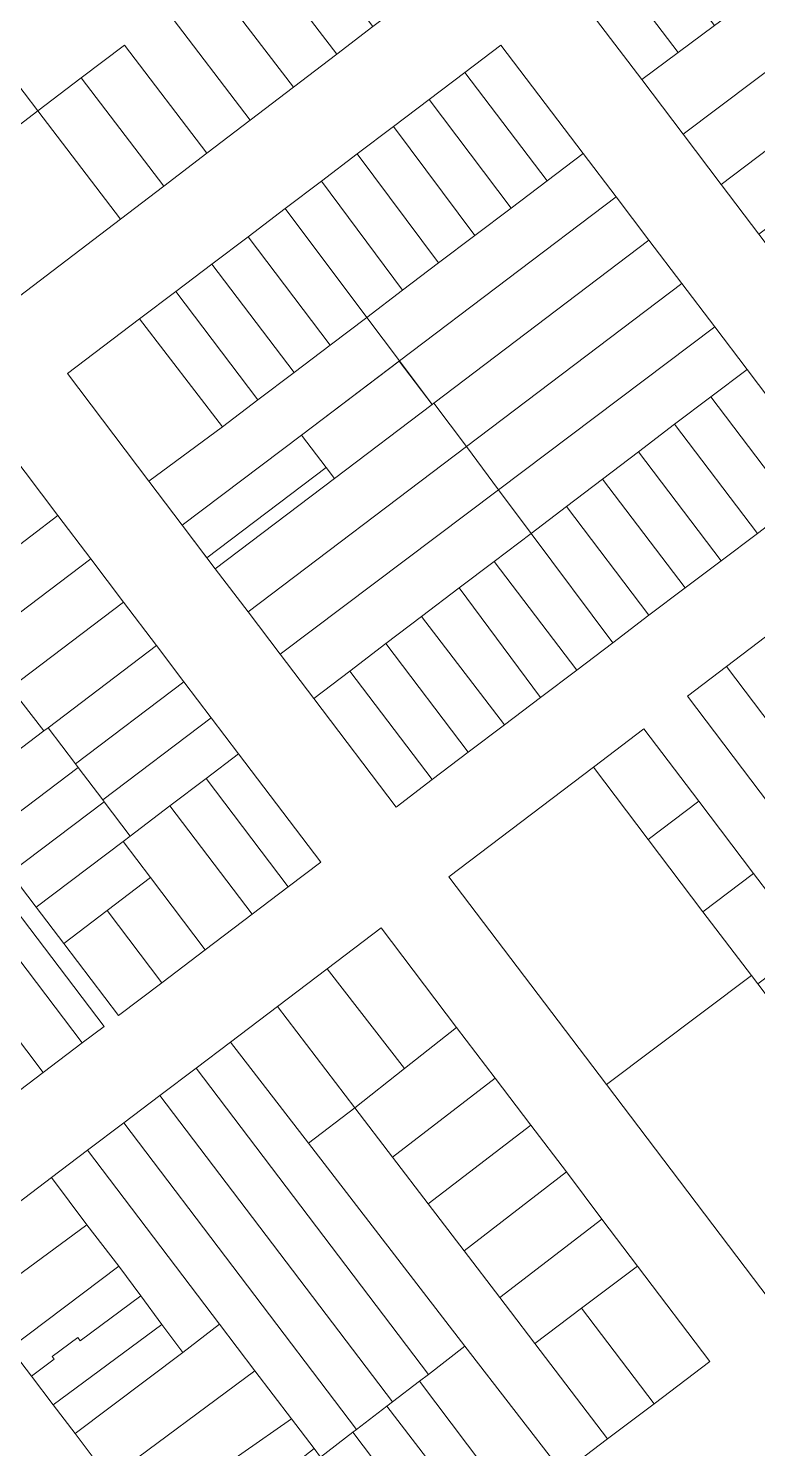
# Model space of a CAD drawing. Header units: metres. Extents: x 3873 to 16340, y -5213 to 3289.
# Drawn here: x 4354 to 4514.8, y 1543.7 to 1857.1 of the extents above; entities that cross this region are included whole.
import ezdxf

# ---------------------------------------------------------------- set-up
doc = ezdxf.new("R2010")
doc.units = ezdxf.units.M
doc.layers.add('CONTEXTO-MANZANAS', color=8, linetype='Continuous', lineweight=0, plot=False)
doc.layers.add('CONTEXTO-PARCELAS', color=9, linetype='Continuous', lineweight=0, plot=False)

msp = doc.modelspace()

# ---------------------------------------------------------------- linework, layer by layer
at = {"layer": 'CONTEXTO-MANZANAS'}
for points in [[(4349.22, 1946.78), (4357.17, 1952.84), (4365.12, 1958.91), (4373.07, 1964.98), (4391.27, 1941.13), (4397.34, 1933.18), (4403.4, 1925.23), (4409.47, 1917.27), (4415.54, 1909.32), (4421.6, 1901.37), (4427.67, 1893.42), (4445.87, 1869.57), (4437.92, 1863.51), (4429.97, 1857.44), (4422.02, 1851.38), (4412.47, 1844.1), (4402.93, 1836.82), (4393.39, 1829.54), (4383.85, 1822.26), (4374.32, 1814.98), (4350.47, 1796.78)], [(4627.13, 1862.44), (4642.13, 1842.44), (4634.16, 1836.41), (4626.16, 1830.38), (4618.19, 1824.35), (4610.22, 1818.32), (4602.22, 1812.29), (4593.88, 1805.98), (4586.44, 1800.35), (4578.32, 1794.19), (4570.35, 1788.16), (4562.38, 1782.13), (4554.41, 1776.1), (4546.53, 1770.13), (4531.72, 1789.66), (4523.13, 1801.01), (4515.1, 1811.63), (4506.75, 1822.63), (4498.38, 1833.69), (4489.25, 1845.76), (4474.25, 1865.51)], [(4522.72, 1751.69), (4514.75, 1745.63), (4506.78, 1739.6), (4498.82, 1733.57), (4490.85, 1727.54), (4482.88, 1721.48), (4474.91, 1715.44), (4466.94, 1709.41), (4458.97, 1703.35), (4451, 1697.32), (4443.03, 1691.29), (4435.07, 1685.23), (4416.94, 1709.16), (4409.5, 1718.94), (4402.44, 1728.29), (4395.2, 1737.83), (4387.95, 1747.4), (4380.57, 1757.13), (4362.6, 1780.88), (4378.53, 1792.94), (4386.5, 1799.01), (4394.47, 1805.04), (4402.44, 1811.07), (4410.63, 1817.29), (4418.63, 1823.35), (4426.53, 1829.35), (4434.53, 1835.41), (4442.38, 1841.35), (4450.25, 1847.32), (4458.22, 1853.35)], [(4458.22, 1853.35), (4476.35, 1829.44), (4483.6, 1819.88), (4490.85, 1810.32), (4498.1, 1800.76), (4505.35, 1791.19), (4512.47, 1781.79), (4530.69, 1757.73)], [(4345.99, 1768.67), (4360.49, 1749.54), (4367.74, 1739.98)], [(4367.74, 1739.98), (4374.99, 1730.42), (4382.24, 1720.86), (4388.29, 1712.89), (4394.33, 1704.92), (4400.37, 1696.95), (4418.49, 1673.05), (4411.32, 1667.61), (4403.35, 1661.57), (4392.99, 1653.71), (4383.43, 1646.46), (4373.87, 1639.21), (4361.79, 1655.15), (4355.74, 1663.12), (4350.01, 1670.69)], [(4542.34, 1742.35), (4560.47, 1718.45), (4566.51, 1710.48), (4572.55, 1702.51), (4578.59, 1694.54), (4584.63, 1686.57), (4590.68, 1678.6), (4596.72, 1670.63), (4614.84, 1646.73), (4593.33, 1630.42), (4571.81, 1614.1), (4553.69, 1638.01), (4547.65, 1645.98), (4541.6, 1653.95), (4535.56, 1661.91), (4529.52, 1669.88), (4523.48, 1677.85), (4517.44, 1685.82), (4499.31, 1709.73), (4507.92, 1716.25), (4516.53, 1722.78), (4525.13, 1729.3), (4533.74, 1735.83), (4542.34, 1742.35)], [(4489.75, 1702.48), (4501.83, 1686.54), (4513.92, 1670.6), (4526, 1654.67), (4538.08, 1638.73), (4550.17, 1622.79), (4562.25, 1606.85), (4551.1, 1598.38), (4519.22, 1574.23), (4481.5, 1623.98), (4446.72, 1669.85), (4478.59, 1694.02), (4489.75, 1702.48)], [(4334.43, 1684.61), (4370.68, 1636.8), (4365.9, 1633.17), (4357.28, 1626.64), (4348.68, 1620.14)], [(4371.82, 1537.01), (4364.29, 1546.98), (4359.45, 1553.35), (4354.67, 1559.66), (4349.97, 1565.85), (4342.75, 1575.35), (4335.19, 1585.32), (4359.1, 1603.45), (4367.07, 1609.51), (4375.03, 1615.54), (4383, 1621.57), (4391, 1627.63), (4398.57, 1633.35), (4408.94, 1641.23), (4419.91, 1649.54), (4431.82, 1658.57)], [(4431.82, 1658.57), (4448.44, 1636.6), (4456.91, 1625.41), (4464.78, 1615.04), (4472.63, 1604.7), (4480.47, 1594.32), (4488.35, 1583.95), (4504.28, 1562.91), (4491.97, 1553.57), (4481.72, 1545.82), (4471.82, 1538.32)]]:
    msp.add_lwpolyline(points, dxfattribs=at)
at = {"layer": 'CONTEXTO-PARCELAS'}
for points in [[(4367.42, 1922.93), (4373.49, 1914.98), (4379.55, 1907.03), (4385.62, 1899.08), (4391.69, 1891.13), (4397.75, 1883.18), (4403.81, 1875.23), (4394.27, 1867.95), (4384.73, 1860.67), (4402.93, 1836.82), (4393.39, 1829.54), (4375.19, 1853.39), (4365.65, 1846.11), (4356.11, 1838.83), (4350.05, 1846.78), (4343.99, 1854.73), (4337.92, 1862.68), (4331.85, 1870.63), (4325.78, 1878.58), (4319.72, 1886.53), (4301.52, 1910.38), (4349.22, 1946.78), (4367.42, 1922.93)], [(4367.42, 1922.93), (4373.49, 1914.98), (4379.55, 1907.03), (4385.62, 1899.08), (4391.69, 1891.13), (4397.75, 1883.18), (4403.81, 1875.23), (4394.27, 1867.95), (4384.73, 1860.67), (4402.93, 1836.82), (4393.39, 1829.54), (4375.19, 1853.39), (4365.65, 1846.11), (4356.11, 1838.83), (4350.05, 1846.78), (4343.99, 1854.73), (4337.92, 1862.68), (4331.85, 1870.63), (4325.78, 1878.58), (4319.72, 1886.53), (4301.52, 1910.38), (4349.22, 1946.78), (4367.42, 1922.93)], [(4403.82, 1875.23), (4411.77, 1881.29), (4429.97, 1857.44), (4422.02, 1851.38), (4403.82, 1875.23)], [(4403.82, 1875.23), (4411.77, 1881.29), (4429.97, 1857.44), (4422.02, 1851.38), (4403.82, 1875.23)], [(4505.28, 1857.69), (4513.28, 1863.66), (4521.19, 1869.66), (4528.85, 1876.01), (4536.6, 1881.85), (4545.88, 1869.57), (4498.38, 1833.69), (4489.25, 1845.76), (4497.28, 1851.73), (4505.28, 1857.69)], [(4505.28, 1857.69), (4513.28, 1863.66), (4521.19, 1869.66), (4528.85, 1876.01), (4536.6, 1881.85), (4545.88, 1869.57), (4498.38, 1833.69), (4489.25, 1845.76), (4497.28, 1851.73), (4505.28, 1857.69)], [(4497.28, 1851.73), (4482.22, 1871.57), (4490.19, 1877.6), (4505.28, 1857.69), (4497.28, 1851.73)], [(4497.28, 1851.73), (4482.22, 1871.57), (4490.19, 1877.6), (4505.28, 1857.69), (4497.28, 1851.73)], [(4403.81, 1875.23), (4422.01, 1851.38), (4412.47, 1844.1), (4394.27, 1867.95), (4403.81, 1875.23)], [(4403.81, 1875.23), (4422.01, 1851.38), (4412.47, 1844.1), (4394.27, 1867.95), (4403.81, 1875.23)], [(4489.25, 1845.76), (4474.25, 1865.51), (4482.22, 1871.57), (4497.28, 1851.73), (4489.25, 1845.76)], [(4489.25, 1845.76), (4474.25, 1865.51), (4482.22, 1871.57), (4497.28, 1851.73), (4489.25, 1845.76)], [(4394.27, 1867.95), (4412.47, 1844.1), (4402.93, 1836.82), (4384.73, 1860.67), (4394.27, 1867.95)], [(4394.27, 1867.95), (4412.47, 1844.1), (4402.93, 1836.82), (4384.73, 1860.67), (4394.27, 1867.95)], [(4506.75, 1822.63), (4498.38, 1833.69), (4545.88, 1869.57), (4554.22, 1858.57), (4506.75, 1822.63)], [(4506.75, 1822.63), (4498.38, 1833.69), (4545.88, 1869.57), (4554.22, 1858.57), (4506.75, 1822.63)], [(4515.1, 1811.63), (4506.75, 1822.63), (4554.22, 1858.57), (4562.57, 1847.54), (4515.1, 1811.63)], [(4515.1, 1811.63), (4506.75, 1822.63), (4554.22, 1858.57), (4562.57, 1847.54), (4515.1, 1811.63)], [(4375.19, 1853.39), (4393.39, 1829.54), (4383.85, 1822.26), (4365.65, 1846.11), (4375.19, 1853.39)], [(4375.19, 1853.39), (4393.39, 1829.54), (4383.85, 1822.26), (4365.65, 1846.11), (4375.19, 1853.39)], [(4468.38, 1823.41), (4450.25, 1847.32), (4458.22, 1853.35), (4476.35, 1829.44), (4468.38, 1823.41)], [(4468.38, 1823.41), (4450.25, 1847.32), (4458.22, 1853.35), (4476.35, 1829.44), (4468.38, 1823.41)], [(4326.2, 1828.58), (4350.05, 1846.78), (4356.11, 1838.83), (4332.27, 1820.63), (4326.2, 1828.58)], [(4326.2, 1828.58), (4350.05, 1846.78), (4356.11, 1838.83), (4332.27, 1820.63), (4326.2, 1828.58)], [(4365.65, 1846.11), (4383.85, 1822.26), (4374.32, 1814.98), (4356.11, 1838.83), (4365.65, 1846.11)], [(4365.65, 1846.11), (4383.85, 1822.26), (4374.32, 1814.98), (4356.11, 1838.83), (4365.65, 1846.11)], [(4442.38, 1841.35), (4450.25, 1847.32), (4468.38, 1823.41), (4460.47, 1817.41), (4442.38, 1841.35)], [(4442.38, 1841.35), (4450.25, 1847.32), (4468.38, 1823.41), (4460.47, 1817.41), (4442.38, 1841.35)], [(4452.44, 1811.32), (4434.53, 1835.41), (4442.38, 1841.35), (4460.47, 1817.41), (4452.44, 1811.32)], [(4452.44, 1811.32), (4434.53, 1835.41), (4442.38, 1841.35), (4460.47, 1817.41), (4452.44, 1811.32)], [(4356.11, 1838.83), (4374.32, 1814.98), (4350.47, 1796.78), (4332.27, 1820.63), (4356.11, 1838.83)], [(4356.11, 1838.83), (4374.32, 1814.98), (4350.47, 1796.78), (4332.27, 1820.63), (4356.11, 1838.83)], [(4444.47, 1805.29), (4426.53, 1829.35), (4434.53, 1835.41), (4452.44, 1811.32), (4444.47, 1805.29)], [(4444.47, 1805.29), (4426.53, 1829.35), (4434.53, 1835.41), (4452.44, 1811.32), (4444.47, 1805.29)], [(4436.5, 1799.26), (4418.63, 1823.35), (4426.53, 1829.35), (4444.47, 1805.29), (4436.5, 1799.26)], [(4436.5, 1799.26), (4418.63, 1823.35), (4426.53, 1829.35), (4444.47, 1805.29), (4436.5, 1799.26)], [(4460.47, 1817.41), (4468.38, 1823.41), (4476.35, 1829.44), (4483.6, 1819.88), (4435.82, 1783.69), (4428.63, 1793.29), (4436.5, 1799.26), (4444.47, 1805.29), (4452.44, 1811.32), (4460.47, 1817.41)], [(4460.47, 1817.41), (4468.38, 1823.41), (4476.35, 1829.44), (4483.6, 1819.88), (4435.82, 1783.69), (4428.63, 1793.29), (4436.5, 1799.26), (4444.47, 1805.29), (4452.44, 1811.32), (4460.47, 1817.41)], [(4428.63, 1793.29), (4410.63, 1817.29), (4418.63, 1823.35), (4436.5, 1799.26), (4428.63, 1793.29)], [(4428.63, 1793.29), (4410.63, 1817.29), (4418.63, 1823.35), (4436.5, 1799.26), (4428.63, 1793.29)], [(4443.03, 1774.07), (4435.82, 1783.69), (4483.6, 1819.88), (4490.85, 1810.32), (4443.43, 1774.38), (4443.03, 1774.07)], [(4443.03, 1774.07), (4435.82, 1783.69), (4483.6, 1819.88), (4490.85, 1810.32), (4443.43, 1774.38), (4443.03, 1774.07)], [(4402.44, 1811.07), (4410.63, 1817.29), (4428.63, 1793.29), (4420.57, 1787.16), (4402.44, 1811.07)], [(4402.44, 1811.07), (4410.63, 1817.29), (4428.63, 1793.29), (4420.57, 1787.16), (4402.44, 1811.07)], [(4412.6, 1781.13), (4394.47, 1805.04), (4402.44, 1811.07), (4420.57, 1787.16), (4412.6, 1781.13)], [(4412.6, 1781.13), (4394.47, 1805.04), (4402.44, 1811.07), (4420.57, 1787.16), (4412.6, 1781.13)], [(4443.43, 1774.38), (4490.85, 1810.32), (4498.1, 1800.76), (4450.6, 1764.79), (4443.43, 1774.38)], [(4443.43, 1774.38), (4490.85, 1810.32), (4498.1, 1800.76), (4450.6, 1764.79), (4443.43, 1774.38)], [(4404.63, 1775.1), (4386.5, 1799.01), (4394.47, 1805.04), (4412.6, 1781.13), (4404.63, 1775.1)], [(4404.63, 1775.1), (4386.5, 1799.01), (4394.47, 1805.04), (4412.6, 1781.13), (4404.63, 1775.1)], [(4396.82, 1769.16), (4378.53, 1792.94), (4386.5, 1799.01), (4404.63, 1775.1), (4396.82, 1769.16)], [(4396.82, 1769.16), (4378.53, 1792.94), (4386.5, 1799.01), (4404.63, 1775.1), (4396.82, 1769.16)], [(4457.69, 1755.26), (4450.6, 1764.79), (4498.1, 1800.76), (4505.35, 1791.19), (4457.69, 1755.26)], [(4457.69, 1755.26), (4450.6, 1764.79), (4498.1, 1800.76), (4505.35, 1791.19), (4457.69, 1755.26)], [(4378.53, 1792.94), (4396.82, 1769.16), (4380.57, 1757.13), (4362.6, 1780.88), (4378.53, 1792.94)], [(4378.53, 1792.94), (4396.82, 1769.16), (4380.57, 1757.13), (4362.6, 1780.88), (4378.53, 1792.94)], [(4387.95, 1747.4), (4380.57, 1757.13), (4396.82, 1769.16), (4404.63, 1775.1), (4412.6, 1781.13), (4420.57, 1787.16), (4428.63, 1793.29), (4435.82, 1783.69), (4414.26, 1767.33), (4387.95, 1747.4)], [(4387.95, 1747.4), (4380.57, 1757.13), (4396.82, 1769.16), (4404.63, 1775.1), (4412.6, 1781.13), (4420.57, 1787.16), (4428.63, 1793.29), (4435.82, 1783.69), (4414.26, 1767.33), (4387.95, 1747.4)], [(4505.35, 1791.19), (4512.47, 1781.79), (4504.5, 1775.76), (4496.5, 1769.69), (4488.57, 1763.63), (4480.6, 1757.57), (4472.66, 1751.54), (4464.88, 1745.63), (4457.69, 1755.26), (4505.35, 1791.19)], [(4505.35, 1791.19), (4512.47, 1781.79), (4504.5, 1775.76), (4496.5, 1769.69), (4488.57, 1763.63), (4480.6, 1757.57), (4472.66, 1751.54), (4464.88, 1745.63), (4457.69, 1755.26), (4505.35, 1791.19)], [(4414.26, 1767.33), (4435.77, 1783.64), (4443.02, 1774.07), (4421.5, 1757.76), (4419.69, 1760.15), (4414.26, 1767.33)], [(4414.26, 1767.33), (4435.77, 1783.64), (4443.02, 1774.07), (4421.5, 1757.76), (4419.69, 1760.15), (4414.26, 1767.33)], [(4522.72, 1751.69), (4504.5, 1775.76), (4512.47, 1781.79), (4530.69, 1757.73), (4522.72, 1751.69)], [(4522.72, 1751.69), (4504.5, 1775.76), (4512.47, 1781.79), (4530.69, 1757.73), (4522.72, 1751.69)], [(4402.44, 1728.29), (4395.2, 1737.83), (4421.5, 1757.76), (4443.03, 1774.07), (4443.43, 1774.38), (4450.6, 1764.79), (4402.44, 1728.29)], [(4402.44, 1728.29), (4395.2, 1737.83), (4421.5, 1757.76), (4443.03, 1774.07), (4443.43, 1774.38), (4450.6, 1764.79), (4402.44, 1728.29)], [(4514.75, 1745.63), (4496.5, 1769.69), (4504.5, 1775.76), (4522.72, 1751.69), (4514.75, 1745.63)], [(4514.75, 1745.63), (4496.5, 1769.69), (4504.5, 1775.76), (4522.72, 1751.69), (4514.75, 1745.63)], [(4348.57, 1740.44), (4334.04, 1759.61), (4345.99, 1768.67), (4360.49, 1749.54), (4348.57, 1740.44)], [(4348.57, 1740.44), (4334.04, 1759.61), (4345.99, 1768.67), (4360.49, 1749.54), (4348.57, 1740.44)], [(4506.78, 1739.6), (4488.57, 1763.63), (4496.5, 1769.69), (4514.75, 1745.63), (4506.78, 1739.6)], [(4506.78, 1739.6), (4488.57, 1763.63), (4496.5, 1769.69), (4514.75, 1745.63), (4506.78, 1739.6)], [(4414.26, 1767.33), (4419.69, 1760.15), (4393.39, 1740.22), (4387.95, 1747.4), (4414.26, 1767.33)], [(4414.26, 1767.33), (4419.69, 1760.15), (4393.39, 1740.22), (4387.95, 1747.4), (4414.26, 1767.33)], [(4409.5, 1718.94), (4402.44, 1728.29), (4450.6, 1764.79), (4457.69, 1755.26), (4409.5, 1718.94)], [(4409.5, 1718.94), (4402.44, 1728.29), (4450.6, 1764.79), (4457.69, 1755.26), (4409.5, 1718.94)], [(4498.82, 1733.57), (4480.6, 1757.57), (4488.57, 1763.63), (4506.78, 1739.6), (4498.82, 1733.57)], [(4498.82, 1733.57), (4480.6, 1757.57), (4488.57, 1763.63), (4506.78, 1739.6), (4498.82, 1733.57)], [(4419.69, 1760.15), (4421.5, 1757.76), (4395.2, 1737.83), (4393.39, 1740.22), (4419.69, 1760.15)], [(4419.69, 1760.15), (4421.5, 1757.76), (4395.2, 1737.83), (4393.39, 1740.22), (4419.69, 1760.15)], [(4416.94, 1709.16), (4409.5, 1718.94), (4457.69, 1755.26), (4464.88, 1745.63), (4456.72, 1739.44), (4449, 1733.57), (4440.72, 1727.29), (4432.85, 1721.29), (4424.88, 1715.23), (4416.94, 1709.16)], [(4416.94, 1709.16), (4409.5, 1718.94), (4457.69, 1755.26), (4464.88, 1745.63), (4456.72, 1739.44), (4449, 1733.57), (4440.72, 1727.29), (4432.85, 1721.29), (4424.88, 1715.23), (4416.94, 1709.16)], [(4472.66, 1751.54), (4480.6, 1757.57), (4498.82, 1733.57), (4490.85, 1727.54), (4472.66, 1751.54)], [(4472.66, 1751.54), (4480.6, 1757.57), (4498.82, 1733.57), (4490.85, 1727.54), (4472.66, 1751.54)], [(4335.31, 1730.89), (4348.57, 1740.44), (4360.49, 1749.54), (4367.74, 1739.98), (4342.81, 1721.08), (4335.31, 1730.89)], [(4335.31, 1730.89), (4348.57, 1740.44), (4360.49, 1749.54), (4367.74, 1739.98), (4342.81, 1721.08), (4335.31, 1730.89)], [(4482.88, 1721.48), (4464.88, 1745.63), (4472.66, 1751.54), (4490.85, 1727.54), (4482.88, 1721.48)], [(4482.88, 1721.48), (4464.88, 1745.63), (4472.66, 1751.54), (4490.85, 1727.54), (4482.88, 1721.48)], [(4474.91, 1715.44), (4456.72, 1739.44), (4464.88, 1745.63), (4482.88, 1721.48), (4474.91, 1715.44)], [(4474.91, 1715.44), (4456.72, 1739.44), (4464.88, 1745.63), (4482.88, 1721.48), (4474.91, 1715.44)], [(4367.74, 1739.98), (4374.99, 1730.42), (4350.09, 1711.55), (4342.81, 1721.08), (4367.74, 1739.98)], [(4367.74, 1739.98), (4374.99, 1730.42), (4350.09, 1711.55), (4342.81, 1721.08), (4367.74, 1739.98)], [(4466.94, 1709.41), (4449, 1733.57), (4456.72, 1739.44), (4474.91, 1715.44), (4466.94, 1709.41)], [(4466.94, 1709.41), (4449, 1733.57), (4456.72, 1739.44), (4474.91, 1715.44), (4466.94, 1709.41)], [(4458.97, 1703.35), (4440.72, 1727.29), (4449, 1733.57), (4466.94, 1709.41), (4458.97, 1703.35)], [(4458.97, 1703.35), (4440.72, 1727.29), (4449, 1733.57), (4466.94, 1709.41), (4458.97, 1703.35)], [(4317.56, 1696.92), (4308.49, 1708.89), (4293.4, 1728.8), (4298.18, 1732.42), (4312.28, 1713.83), (4319.93, 1703.73), (4327.18, 1694.17), (4334.43, 1684.61), (4370.68, 1636.8), (4365.9, 1633.17), (4347.78, 1657.08), (4341.71, 1665.05), (4335.68, 1673.02), (4329.65, 1680.98), (4323.62, 1688.95), (4317.56, 1696.92)], [(4317.56, 1696.92), (4308.49, 1708.89), (4293.4, 1728.8), (4298.18, 1732.42), (4312.28, 1713.83), (4319.93, 1703.73), (4327.18, 1694.17), (4334.43, 1684.61), (4370.68, 1636.8), (4365.9, 1633.17), (4347.78, 1657.08), (4341.71, 1665.05), (4335.68, 1673.02), (4329.65, 1680.98), (4323.62, 1688.95), (4317.56, 1696.92)], [(4350.09, 1711.55), (4374.99, 1730.42), (4382.24, 1720.86), (4358.34, 1702.73), (4357.4, 1702.02), (4350.09, 1711.55)], [(4350.09, 1711.55), (4374.99, 1730.42), (4382.24, 1720.86), (4358.34, 1702.73), (4357.4, 1702.02), (4350.09, 1711.55)], [(4432.85, 1721.29), (4440.72, 1727.29), (4458.97, 1703.35), (4451, 1697.32), (4432.85, 1721.29)], [(4432.85, 1721.29), (4440.72, 1727.29), (4458.97, 1703.35), (4451, 1697.32), (4432.85, 1721.29)], [(4358.34, 1702.73), (4382.24, 1720.86), (4388.29, 1712.89), (4364.38, 1694.76), (4358.34, 1702.73)], [(4358.34, 1702.73), (4382.24, 1720.86), (4388.29, 1712.89), (4364.38, 1694.76), (4358.34, 1702.73)], [(4443.03, 1691.29), (4424.88, 1715.23), (4432.85, 1721.29), (4451, 1697.32), (4443.03, 1691.29)], [(4443.03, 1691.29), (4424.88, 1715.23), (4432.85, 1721.29), (4451, 1697.32), (4443.03, 1691.29)], [(4516.53, 1722.78), (4534.65, 1698.87), (4526.04, 1692.35), (4507.92, 1716.25), (4516.53, 1722.78)], [(4516.53, 1722.78), (4534.65, 1698.87), (4526.04, 1692.35), (4507.92, 1716.25), (4516.53, 1722.78)], [(4435.07, 1685.23), (4416.94, 1709.16), (4424.88, 1715.23), (4443.03, 1691.29), (4435.07, 1685.23)], [(4435.07, 1685.23), (4416.94, 1709.16), (4424.88, 1715.23), (4443.03, 1691.29), (4435.07, 1685.23)], [(4507.92, 1716.25), (4526.04, 1692.35), (4517.44, 1685.82), (4499.31, 1709.73), (4507.92, 1716.25)], [(4507.92, 1716.25), (4526.04, 1692.35), (4517.44, 1685.82), (4499.31, 1709.73), (4507.92, 1716.25)], [(4327.18, 1694.17), (4350.09, 1711.55), (4357.4, 1702.02), (4337.62, 1687.03), (4334.43, 1684.61), (4327.18, 1694.17)], [(4327.18, 1694.17), (4350.09, 1711.55), (4357.4, 1702.02), (4337.62, 1687.03), (4334.43, 1684.61), (4327.18, 1694.17)], [(4364.99, 1693.96), (4364.38, 1694.76), (4388.29, 1712.89), (4394.33, 1704.92), (4370.42, 1686.79), (4364.99, 1693.96)], [(4364.99, 1693.96), (4364.38, 1694.76), (4388.29, 1712.89), (4394.33, 1704.92), (4370.42, 1686.79), (4364.99, 1693.96)], [(4376.46, 1678.83), (4370.72, 1686.4), (4370.42, 1686.79), (4394.33, 1704.92), (4400.37, 1696.95), (4393.2, 1691.51), (4385.23, 1685.47), (4376.46, 1678.83)], [(4376.46, 1678.83), (4370.72, 1686.4), (4370.42, 1686.79), (4394.33, 1704.92), (4400.37, 1696.95), (4393.2, 1691.51), (4385.23, 1685.47), (4376.46, 1678.83)], [(4344.27, 1678.26), (4337.62, 1687.03), (4357.4, 1702.02), (4358.34, 1702.73), (4364.38, 1694.76), (4364.99, 1693.96), (4344.27, 1678.26)], [(4344.27, 1678.26), (4337.62, 1687.03), (4357.4, 1702.02), (4358.34, 1702.73), (4364.38, 1694.76), (4364.99, 1693.96), (4344.27, 1678.26)], [(4489.75, 1702.48), (4501.83, 1686.54), (4490.68, 1678.08), (4478.59, 1694.02), (4489.75, 1702.48)], [(4489.75, 1702.48), (4501.83, 1686.54), (4490.68, 1678.08), (4478.59, 1694.02), (4489.75, 1702.48)], [(4393.2, 1691.51), (4400.37, 1696.95), (4418.49, 1673.05), (4411.32, 1667.61), (4393.2, 1691.51)], [(4393.2, 1691.51), (4400.37, 1696.95), (4418.49, 1673.05), (4411.32, 1667.61), (4393.2, 1691.51)], [(4344.27, 1678.26), (4364.99, 1693.96), (4370.42, 1686.79), (4370.72, 1686.4), (4350.01, 1670.69), (4344.27, 1678.26)], [(4344.27, 1678.26), (4364.99, 1693.96), (4370.42, 1686.79), (4370.72, 1686.4), (4350.01, 1670.69), (4344.27, 1678.26)], [(4344.27, 1678.26), (4364.99, 1693.96), (4370.42, 1686.79), (4370.72, 1686.4), (4350.01, 1670.69), (4344.27, 1678.26)], [(4446.72, 1669.85), (4478.59, 1694.02), (4490.68, 1678.08), (4502.76, 1662.14), (4513.44, 1648.07), (4481.5, 1623.98), (4446.72, 1669.85)], [(4446.72, 1669.85), (4478.59, 1694.02), (4490.68, 1678.08), (4502.76, 1662.14), (4513.44, 1648.07), (4481.5, 1623.98), (4446.72, 1669.85)], [(4403.35, 1661.57), (4385.23, 1685.47), (4393.2, 1691.51), (4411.32, 1667.61), (4403.35, 1661.57)], [(4403.35, 1661.57), (4385.23, 1685.47), (4393.2, 1691.51), (4411.32, 1667.61), (4403.35, 1661.57)], [(4355.74, 1663.12), (4350.01, 1670.69), (4370.72, 1686.4), (4376.46, 1678.83), (4374.87, 1677.62), (4355.74, 1663.12)], [(4355.74, 1663.12), (4350.01, 1670.69), (4370.72, 1686.4), (4376.46, 1678.83), (4374.87, 1677.62), (4355.74, 1663.12)], [(4501.83, 1686.54), (4513.92, 1670.6), (4502.76, 1662.14), (4490.68, 1678.08), (4501.83, 1686.54)], [(4501.83, 1686.54), (4513.92, 1670.6), (4502.76, 1662.14), (4490.68, 1678.08), (4501.83, 1686.54)], [(4392.99, 1653.71), (4380.91, 1669.65), (4374.87, 1677.62), (4376.46, 1678.83), (4385.23, 1685.47), (4403.35, 1661.57), (4392.99, 1653.71)], [(4392.99, 1653.71), (4380.91, 1669.65), (4374.87, 1677.62), (4376.46, 1678.83), (4385.23, 1685.47), (4403.35, 1661.57), (4392.99, 1653.71)], [(4355.74, 1663.12), (4374.87, 1677.62), (4380.91, 1669.65), (4371.35, 1662.4), (4361.79, 1655.15), (4355.74, 1663.12)], [(4355.74, 1663.12), (4374.87, 1677.62), (4380.91, 1669.65), (4371.35, 1662.4), (4361.79, 1655.15), (4355.74, 1663.12)], [(4513.92, 1670.6), (4526, 1654.67), (4514.84, 1646.21), (4513.44, 1648.07), (4502.76, 1662.14), (4513.92, 1670.6)], [(4513.92, 1670.6), (4526, 1654.67), (4514.84, 1646.21), (4513.44, 1648.07), (4502.76, 1662.14), (4513.92, 1670.6)], [(4383.43, 1646.46), (4371.35, 1662.4), (4380.91, 1669.65), (4392.99, 1653.71), (4383.43, 1646.46)], [(4383.43, 1646.46), (4371.35, 1662.4), (4380.91, 1669.65), (4392.99, 1653.71), (4383.43, 1646.46)], [(4373.87, 1639.21), (4361.79, 1655.15), (4371.35, 1662.4), (4383.43, 1646.46), (4373.87, 1639.21)], [(4373.87, 1639.21), (4361.79, 1655.15), (4371.35, 1662.4), (4383.43, 1646.46), (4373.87, 1639.21)], [(4436.94, 1627.51), (4419.91, 1649.54), (4431.82, 1658.57), (4448.44, 1636.6), (4436.94, 1627.51)], [(4436.94, 1627.51), (4419.91, 1649.54), (4431.82, 1658.57), (4448.44, 1636.6), (4436.94, 1627.51)], [(4339.15, 1650.55), (4347.78, 1657.08), (4365.9, 1633.17), (4357.28, 1626.64), (4339.15, 1650.55)], [(4339.15, 1650.55), (4347.78, 1657.08), (4365.9, 1633.17), (4357.28, 1626.64), (4339.15, 1650.55)], [(4348.68, 1620.14), (4330.56, 1644.05), (4339.15, 1650.55), (4357.28, 1626.64), (4348.68, 1620.14)], [(4348.68, 1620.14), (4330.56, 1644.05), (4339.15, 1650.55), (4357.28, 1626.64), (4348.68, 1620.14)], [(4408.94, 1641.23), (4419.91, 1649.54), (4436.94, 1627.51), (4426, 1618.85), (4408.94, 1641.23)], [(4408.94, 1641.23), (4419.91, 1649.54), (4436.94, 1627.51), (4426, 1618.85), (4408.94, 1641.23)], [(4519.22, 1574.23), (4481.5, 1623.98), (4513.44, 1648.07), (4514.84, 1646.21), (4526.93, 1630.27), (4539.01, 1614.33), (4551.1, 1598.38), (4519.22, 1574.23)], [(4519.22, 1574.23), (4481.5, 1623.98), (4513.44, 1648.07), (4514.84, 1646.21), (4526.93, 1630.27), (4539.01, 1614.33), (4551.1, 1598.38), (4519.22, 1574.23)], [(4398.57, 1633.35), (4408.94, 1641.23), (4426, 1618.85), (4415.74, 1611.07), (4398.57, 1633.35)], [(4398.57, 1633.35), (4408.94, 1641.23), (4426, 1618.85), (4415.74, 1611.07), (4398.57, 1633.35)], [(4426, 1618.85), (4436.94, 1627.51), (4448.44, 1636.6), (4456.91, 1625.41), (4434.32, 1607.98), (4426, 1618.85)], [(4426, 1618.85), (4436.94, 1627.51), (4448.44, 1636.6), (4456.91, 1625.41), (4434.32, 1607.98), (4426, 1618.85)], [(4442.22, 1560.04), (4391, 1627.63), (4398.57, 1633.35), (4415.74, 1611.07), (4450.28, 1566.26), (4442.22, 1560.04)], [(4442.22, 1560.04), (4391, 1627.63), (4398.57, 1633.35), (4415.74, 1611.07), (4450.28, 1566.26), (4442.22, 1560.04)], [(4391, 1627.63), (4442.22, 1560.04), (4440.22, 1558.51), (4434.28, 1553.95), (4383, 1621.57), (4391, 1627.63)], [(4391, 1627.63), (4442.22, 1560.04), (4440.22, 1558.51), (4434.28, 1553.95), (4383, 1621.57), (4391, 1627.63)], [(4456.91, 1625.41), (4464.78, 1615.04), (4442.19, 1597.66), (4434.32, 1607.98), (4456.91, 1625.41)], [(4456.91, 1625.41), (4464.78, 1615.04), (4442.19, 1597.66), (4434.32, 1607.98), (4456.91, 1625.41)], [(4426.35, 1547.85), (4375.03, 1615.54), (4383, 1621.57), (4434.28, 1553.95), (4433.07, 1553.01), (4426.35, 1547.85)], [(4426.35, 1547.85), (4375.03, 1615.54), (4383, 1621.57), (4434.28, 1553.95), (4433.07, 1553.01), (4426.35, 1547.85)], [(4426, 1618.85), (4434.32, 1607.98), (4442.19, 1597.66), (4450.07, 1587.32), (4457.94, 1576.98), (4460.28, 1573.95), (4465.66, 1566.85), (4481.72, 1545.82), (4471.82, 1538.32), (4450.28, 1566.26), (4415.74, 1611.07), (4426, 1618.85)], [(4426, 1618.85), (4434.32, 1607.98), (4442.19, 1597.66), (4450.07, 1587.32), (4457.94, 1576.98), (4460.28, 1573.95), (4465.66, 1566.85), (4481.72, 1545.82), (4471.82, 1538.32), (4450.28, 1566.26), (4415.74, 1611.07), (4426, 1618.85)], [(4417, 1543.66), (4412.03, 1550.2), (4403.94, 1560.85), (4396.16, 1571.13), (4367.07, 1609.51), (4375.03, 1615.54), (4426.35, 1547.85), (4425.57, 1547.26), (4418.41, 1541.76), (4417, 1543.66)], [(4417, 1543.66), (4412.03, 1550.2), (4403.94, 1560.85), (4396.16, 1571.13), (4367.07, 1609.51), (4375.03, 1615.54), (4426.35, 1547.85), (4425.57, 1547.26), (4418.41, 1541.76), (4417, 1543.66)], [(4464.78, 1615.04), (4472.63, 1604.7), (4450.07, 1587.32), (4442.19, 1597.66), (4464.78, 1615.04)], [(4464.78, 1615.04), (4472.63, 1604.7), (4450.07, 1587.32), (4442.19, 1597.66), (4464.78, 1615.04)], [(4373.94, 1583.95), (4366.91, 1593.04), (4359.1, 1603.45), (4367.07, 1609.51), (4396.16, 1571.13), (4388.03, 1564.85), (4383.44, 1571.08), (4378.82, 1577.34), (4373.94, 1583.95)], [(4373.94, 1583.95), (4366.91, 1593.04), (4359.1, 1603.45), (4367.07, 1609.51), (4396.16, 1571.13), (4388.03, 1564.85), (4383.44, 1571.08), (4378.82, 1577.34), (4373.94, 1583.95)], [(4457.94, 1576.98), (4450.07, 1587.32), (4472.63, 1604.7), (4480.47, 1594.32), (4457.94, 1576.98)], [(4457.94, 1576.98), (4450.07, 1587.32), (4472.63, 1604.7), (4480.47, 1594.32), (4457.94, 1576.98)], [(4359.1, 1603.45), (4366.91, 1593.04), (4342.75, 1575.35), (4335.19, 1585.32), (4359.1, 1603.45)], [(4359.1, 1603.45), (4366.91, 1593.04), (4342.75, 1575.35), (4335.19, 1585.32), (4359.1, 1603.45)], [(4366.91, 1593.04), (4373.94, 1583.95), (4349.97, 1565.85), (4342.75, 1575.35), (4366.91, 1593.04)], [(4366.91, 1593.04), (4373.94, 1583.95), (4349.97, 1565.85), (4342.75, 1575.35), (4366.91, 1593.04)], [(4465.66, 1566.85), (4460.28, 1573.95), (4457.94, 1576.98), (4480.47, 1594.32), (4488.35, 1583.95), (4476, 1574.63), (4465.66, 1566.85)], [(4465.66, 1566.85), (4460.28, 1573.95), (4457.94, 1576.98), (4480.47, 1594.32), (4488.35, 1583.95), (4476, 1574.63), (4465.66, 1566.85)], [(4349.97, 1565.85), (4373.94, 1583.95), (4378.82, 1577.34), (4365.42, 1567.45), (4364.89, 1568.18), (4359.26, 1564.02), (4359.72, 1563.4), (4354.67, 1559.66), (4349.97, 1565.85)], [(4349.97, 1565.85), (4373.94, 1583.95), (4378.82, 1577.34), (4365.42, 1567.45), (4364.89, 1568.18), (4359.26, 1564.02), (4359.72, 1563.4), (4354.67, 1559.66), (4349.97, 1565.85)], [(4476, 1574.63), (4488.35, 1583.95), (4504.28, 1562.91), (4491.97, 1553.57), (4476, 1574.63)], [(4476, 1574.63), (4488.35, 1583.95), (4504.28, 1562.91), (4491.97, 1553.57), (4476, 1574.63)], [(4378.82, 1577.34), (4383.44, 1571.08), (4359.45, 1553.35), (4354.67, 1559.66), (4359.72, 1563.4), (4359.26, 1564.02), (4364.89, 1568.18), (4365.42, 1567.45), (4378.82, 1577.34)], [(4378.82, 1577.34), (4383.44, 1571.08), (4359.45, 1553.35), (4354.67, 1559.66), (4359.72, 1563.4), (4359.26, 1564.02), (4364.89, 1568.18), (4365.42, 1567.45), (4378.82, 1577.34)], [(4465.66, 1566.85), (4476, 1574.63), (4491.97, 1553.57), (4481.72, 1545.82), (4465.66, 1566.85)], [(4465.66, 1566.85), (4476, 1574.63), (4491.97, 1553.57), (4481.72, 1545.82), (4465.66, 1566.85)], [(4359.45, 1553.35), (4383.44, 1571.08), (4388.03, 1564.85), (4364.29, 1546.98), (4359.45, 1553.35)], [(4359.45, 1553.35), (4383.44, 1571.08), (4388.03, 1564.85), (4364.29, 1546.98), (4359.45, 1553.35)], [(4364.29, 1546.98), (4388.03, 1564.85), (4396.16, 1571.13), (4403.94, 1560.85), (4371.82, 1537.01), (4364.29, 1546.98)], [(4364.29, 1546.98), (4388.03, 1564.85), (4396.16, 1571.13), (4403.94, 1560.85), (4371.82, 1537.01), (4364.29, 1546.98)], [(4440.22, 1558.51), (4442.22, 1560.04), (4450.28, 1566.26), (4471.82, 1538.32), (4461.44, 1530.45), (4440.22, 1558.51)], [(4440.22, 1558.51), (4442.22, 1560.04), (4450.28, 1566.26), (4471.82, 1538.32), (4461.44, 1530.45), (4440.22, 1558.51)], [(4379.19, 1527.29), (4371.82, 1537.01), (4403.94, 1560.85), (4412.03, 1550.2), (4379.19, 1527.29)], [(4379.19, 1527.29), (4371.82, 1537.01), (4403.94, 1560.85), (4412.03, 1550.2), (4379.19, 1527.29)], [(4454.44, 1525.13), (4433.07, 1553.01), (4434.28, 1553.95), (4440.22, 1558.51), (4461.44, 1530.45), (4454.44, 1525.13)], [(4454.44, 1525.13), (4433.07, 1553.01), (4434.28, 1553.95), (4440.22, 1558.51), (4461.44, 1530.45), (4454.44, 1525.13)], [(4426.35, 1547.85), (4433.07, 1553.01), (4454.44, 1525.13), (4446.75, 1519.29), (4425.57, 1547.26), (4426.35, 1547.85)], [(4426.35, 1547.85), (4433.07, 1553.01), (4454.44, 1525.13), (4446.75, 1519.29), (4425.57, 1547.26), (4426.35, 1547.85)], [(4412.03, 1550.2), (4417, 1543.66), (4408.82, 1537.23), (4401.35, 1531.35), (4401.72, 1530.66), (4385.16, 1519.41), (4379.19, 1527.29), (4412.03, 1550.2)], [(4412.03, 1550.2), (4417, 1543.66), (4408.82, 1537.23), (4401.35, 1531.35), (4401.72, 1530.66), (4385.16, 1519.41), (4379.19, 1527.29), (4412.03, 1550.2)], [(4439.57, 1513.85), (4418.41, 1541.76), (4425.57, 1547.26), (4446.75, 1519.29), (4439.57, 1513.85)], [(4439.57, 1513.85), (4418.41, 1541.76), (4425.57, 1547.26), (4446.75, 1519.29), (4439.57, 1513.85)]]:
    msp.add_lwpolyline(points, dxfattribs=at)

doc.saveas('drawing.dxf')
